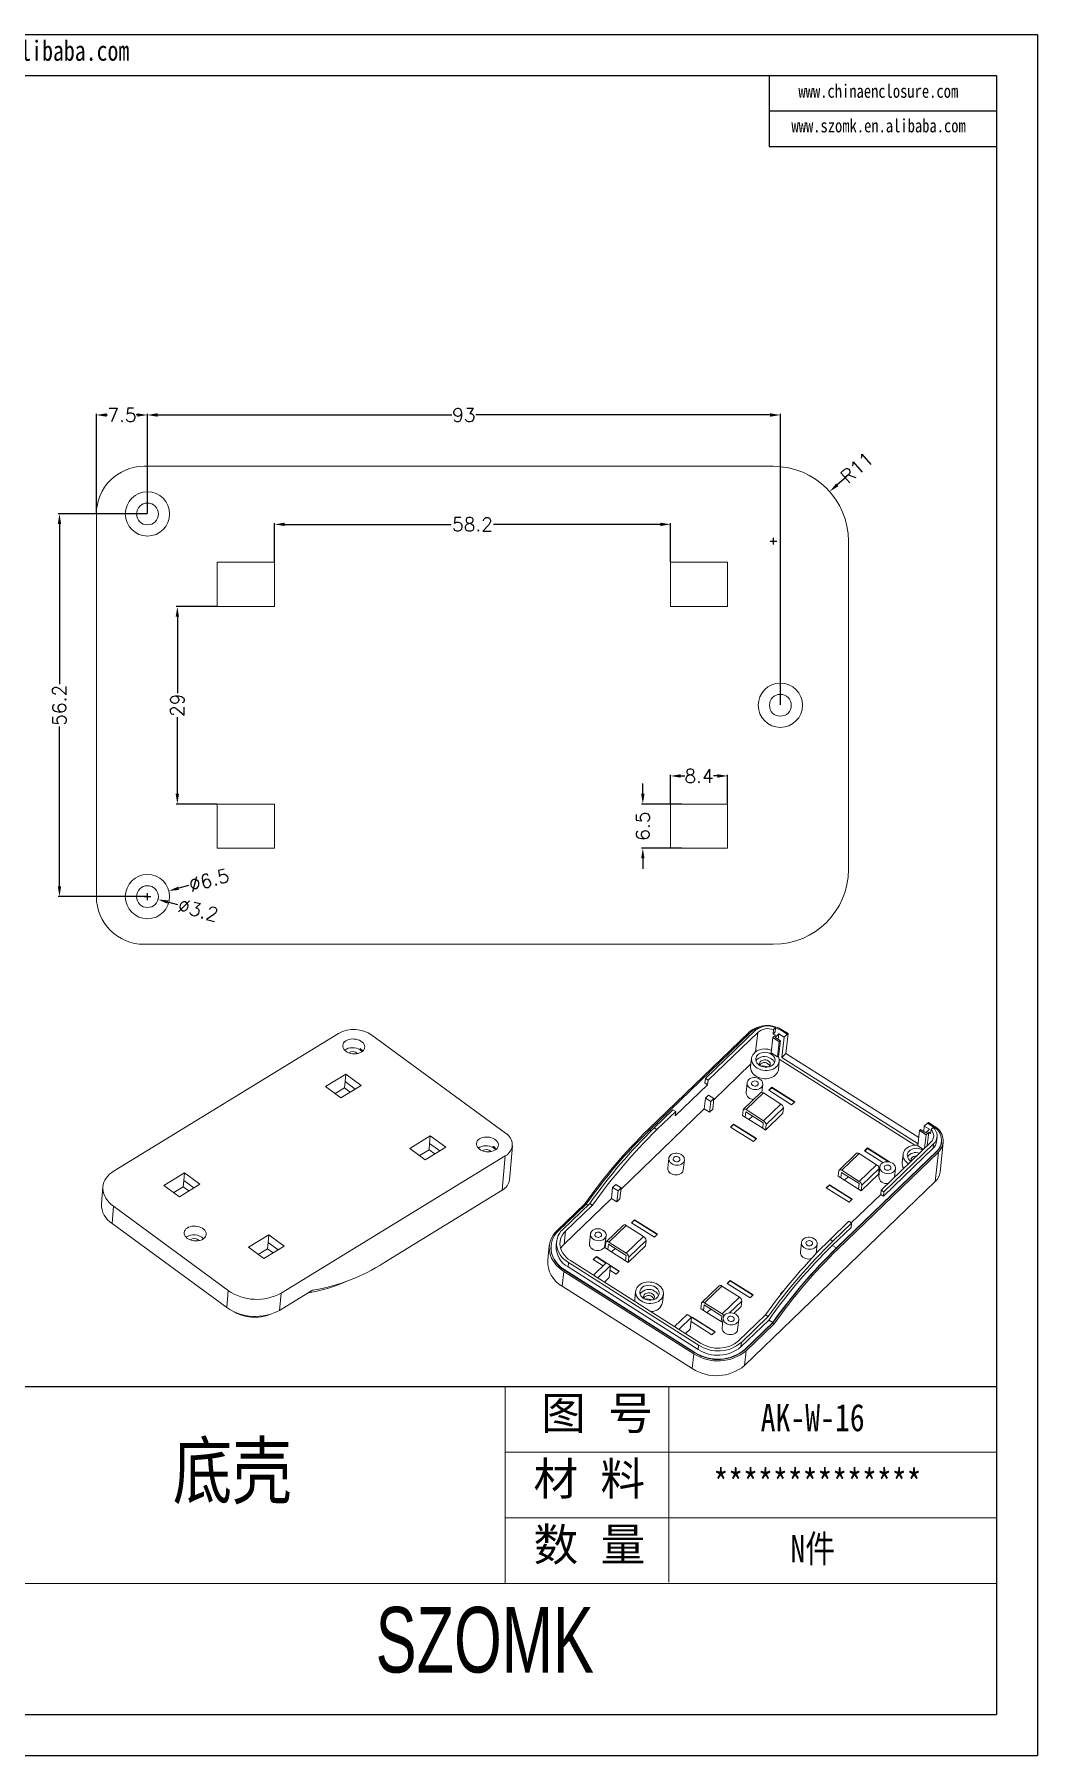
# Model space of a CAD drawing. Header units: inches. Extents: x 1958 to 3526, y 519 to 822.
# Drawn here: x 2650.5 to 2797.9, y 519 to 771.8 of the extents above; entities that cross this region are included whole.
import ezdxf

# ---------------------------------------------------------------- set-up
doc = ezdxf.new("R2010")
doc.units = ezdxf.units.IN
doc.layers.add('文字', color=81, linetype='Continuous')
doc.layers.add('粗实线', color=7, linetype='Continuous', lineweight=30)
doc.layers.add('细实线', color=3, linetype='Continuous', lineweight=9)
doc.styles.get("Standard").update_dxf_attribs({"font": 'txt', "bigfont": 'gbcbig.shx'})
doc.styles.add('宋体', font='', dxfattribs={"width": 0.8, "height": 3.5})
doc.styles.add('长仿宋', font='', dxfattribs={"width": 0.7, "height": 4})
doc.styles.get('宋体').set_extended_font_data('SimSun')
doc.styles.get('长仿宋').set_extended_font_data('SimSun')
doc.dimstyles.new('2', dxfattribs={"dimtxt": 2, "dimasz": 1.5, "dimexe": 0.18, "dimexo": 0.0625, "dimgap": 0.1, "dimtad": 0, "dimzin": 12, "dimdsep": 46, "dimtxsty": 'Standard', "dimcen": 0.5, "dimclrd": 3, "dimclre": 3, "dimadec": 0, "dimazin": 0, "dimtfac": 1, "dimtofl": 0, "dimtmove": 0, "dimatfit": 3, "dimfxl": 1, "dimtolj": 1, "dimtzin": 0, "dimarcsym": 0})

# ---------------------------------------------------------------- blocks, each defined once
blk = doc.blocks.new('*D155')
at = {"color": 3, "lineweight": -2}
for p, q in [((2667.14, 701.45), (2667.14, 716.1)), ((2668.64, 715.92), (2711.87, 715.92)), ((2758.64, 715.92), (2715.4, 715.92)), ((2760.14, 673.35), (2760.14, 716.1))]:
    blk.add_line(p, q, dxfattribs=at)
at = {"color": 3}
for points in [[(2668.64, 716.17), (2668.64, 715.67), (2667.14, 715.92)], [(2758.64, 716.17), (2758.64, 715.67), (2760.14, 715.92)]]:
    blk.add_solid(points, dxfattribs=at)
at = {"layer": 'Defpoints', "color": 0}
for p in [(2760.14, 715.92), (2667.14, 701.39), (2760.14, 673.29)]:
    blk.add_point(p, dxfattribs=at)
at = {"color": 0, "insert": (2713.64, 715.92), "char_height": 2, "attachment_point": 5}
blk.add_mtext('\\A1;93', dxfattribs=at)
blk = doc.blocks.new('*D156')
at = {"color": 3, "lineweight": -2}
for p, q in [((2659.64, 701.45), (2659.64, 716.1)), ((2661.14, 715.92), (2661.29, 715.92)), ((2665.64, 715.92), (2665.49, 715.92)), ((2667.14, 701.45), (2667.14, 716.1))]:
    blk.add_line(p, q, dxfattribs=at)
at = {"color": 3}
for points in [[(2661.14, 716.17), (2661.14, 715.67), (2659.64, 715.92)], [(2665.64, 716.17), (2665.64, 715.67), (2667.14, 715.92)]]:
    blk.add_solid(points, dxfattribs=at)
at = {"layer": 'Defpoints', "color": 0}
for p in [(2659.64, 715.92), (2659.64, 701.39), (2667.14, 701.39)]:
    blk.add_point(p, dxfattribs=at)
at = {"color": 0, "insert": (2663.39, 715.92), "char_height": 2, "attachment_point": 5}
blk.add_mtext('\\A1;7.5', dxfattribs=at)
blk = doc.blocks.new('*D157')
at = {"color": 3, "lineweight": -2}
for p, q in [((2685.79, 694.35), (2685.79, 700.04)), ((2687.29, 699.86), (2711.79, 699.86)), ((2742.49, 699.86), (2717.99, 699.86)), ((2743.99, 694.35), (2743.99, 700.04))]:
    blk.add_line(p, q, dxfattribs=at)
at = {"color": 3}
for points in [[(2687.29, 700.11), (2687.29, 699.61), (2685.79, 699.86)], [(2742.49, 700.11), (2742.49, 699.61), (2743.99, 699.86)]]:
    blk.add_solid(points, dxfattribs=at)
at = {"layer": 'Defpoints', "color": 0}
for p in [(2743.99, 699.86), (2685.79, 694.29), (2743.99, 694.29)]:
    blk.add_point(p, dxfattribs=at)
at = {"color": 0, "insert": (2714.89, 699.86), "char_height": 2, "attachment_point": 5}
blk.add_mtext('\\A1;58.2', dxfattribs=at)
blk = doc.blocks.new('*D158')
at = {"color": 3, "lineweight": -2}
for p, q in [((2677.33, 687.79), (2671.35, 687.79)), ((2671.53, 686.29), (2671.53, 675.05)), ((2671.53, 660.29), (2671.53, 671.52)), ((2677.33, 658.79), (2671.35, 658.79))]:
    blk.add_line(p, q, dxfattribs=at)
at = {"color": 3}
for points in [[(2671.28, 686.29), (2671.78, 686.29), (2671.53, 687.79)], [(2671.28, 660.29), (2671.78, 660.29), (2671.53, 658.79)]]:
    blk.add_solid(points, dxfattribs=at)
at = {"layer": 'Defpoints', "color": 0}
for p in [(2677.39, 687.79), (2671.53, 658.79), (2677.39, 658.79)]:
    blk.add_point(p, dxfattribs=at)
at = {"color": 0, "insert": (2671.53, 673.29), "char_height": 2, "attachment_point": 5, "rotation": 90}
blk.add_mtext('\\A1;29', dxfattribs=at)
blk = doc.blocks.new('*D159')
at = {"color": 3, "lineweight": -2}
for p, q in [((2667.08, 701.39), (2654.03, 701.39)), ((2654.21, 699.89), (2654.21, 676.39)), ((2654.21, 646.69), (2654.21, 670.19)), ((2667.08, 645.19), (2654.03, 645.19))]:
    blk.add_line(p, q, dxfattribs=at)
at = {"color": 3}
for points in [[(2653.96, 699.89), (2654.46, 699.89), (2654.21, 701.39)], [(2653.96, 646.69), (2654.46, 646.69), (2654.21, 645.19)]]:
    blk.add_solid(points, dxfattribs=at)
at = {"layer": 'Defpoints', "color": 0}
for p in [(2654.21, 701.39), (2667.14, 701.39), (2667.14, 645.19)]:
    blk.add_point(p, dxfattribs=at)
at = {"color": 0, "insert": (2654.21, 673.29), "char_height": 2, "attachment_point": 5, "rotation": 90}
blk.add_mtext('\\A1;56.2', dxfattribs=at)
blk = doc.blocks.new('*D160')
at = {"color": 3, "lineweight": -2}
for p, q in [((2666.64, 645.19), (2667.64, 645.19)), ((2667.14, 644.69), (2667.14, 645.69)), ((2673.18, 646.8), (2671.73, 646.41))]:
    blk.add_line(p, q, dxfattribs=at)
at = {"color": 3}
blk.add_solid([(2671.66, 646.66), (2671.79, 646.17), (2670.28, 646.03)], dxfattribs=at)
at = {"layer": 'Defpoints', "color": 0}
for p in [(2670.28, 646.03), (2664, 644.34)]:
    blk.add_point(p, dxfattribs=at)
at = {"color": 0, "insert": (2676.17, 647.6), "char_height": 2, "attachment_point": 5, "rotation": 14.9863}
blk.add_mtext('\\A1;∅6.5', dxfattribs=at)
blk = doc.blocks.new('*D161')
at = {"color": 3, "lineweight": -2}
for p, q in [((2666.64, 645.19), (2667.64, 645.19)), ((2667.14, 644.69), (2667.14, 645.69)), ((2671.58, 644), (2670.13, 644.39))]:
    blk.add_line(p, q, dxfattribs=at)
at = {"color": 3}
blk.add_solid([(2670.2, 644.63), (2670.07, 644.15), (2668.68, 644.77)], dxfattribs=at)
at = {"layer": 'Defpoints', "color": 0}
for p in [(2665.59, 645.6), (2668.68, 644.77)]:
    blk.add_point(p, dxfattribs=at)
at = {"color": 0, "insert": (2674.58, 643.21), "char_height": 2, "attachment_point": 5, "rotation": 345.1079}
blk.add_mtext('\\A1;∅3.2', dxfattribs=at)
blk = doc.blocks.new('*D162')
at = {"color": 3, "lineweight": -2}
for p, q in [((2743.99, 658.85), (2743.99, 663.09)), ((2745.49, 662.91), (2746.09, 662.91)), ((2750.89, 662.91), (2750.29, 662.91)), ((2752.39, 658.85), (2752.39, 663.09))]:
    blk.add_line(p, q, dxfattribs=at)
at = {"color": 3}
for points in [[(2745.49, 663.16), (2745.49, 662.66), (2743.99, 662.91)], [(2750.89, 663.16), (2750.89, 662.66), (2752.39, 662.91)]]:
    blk.add_solid(points, dxfattribs=at)
at = {"layer": 'Defpoints', "color": 0}
for p in [(2743.99, 662.91), (2743.99, 658.79), (2752.39, 658.79)]:
    blk.add_point(p, dxfattribs=at)
at = {"color": 0, "insert": (2748.19, 662.91), "char_height": 2, "attachment_point": 5}
blk.add_mtext('\\A1;8.4', dxfattribs=at)
blk = doc.blocks.new('*D163')
at = {"color": 3, "lineweight": -2}
for p, q in [((2739.93, 660.29), (2739.93, 661.79)), ((2745.65, 658.79), (2739.75, 658.79)), ((2745.65, 652.29), (2739.75, 652.29)), ((2739.93, 650.79), (2739.93, 649.29))]:
    blk.add_line(p, q, dxfattribs=at)
at = {"color": 3}
for points in [[(2739.68, 660.29), (2740.18, 660.29), (2739.93, 658.79)], [(2739.68, 650.79), (2740.18, 650.79), (2739.93, 652.29)]]:
    blk.add_solid(points, dxfattribs=at)
at = {"layer": 'Defpoints', "color": 0}
for p in [(2745.71, 658.79), (2739.93, 652.29), (2745.71, 652.29)]:
    blk.add_point(p, dxfattribs=at)
at = {"color": 0, "insert": (2739.93, 655.54), "char_height": 2, "attachment_point": 5, "rotation": 90}
blk.add_mtext('\\A1;6.5', dxfattribs=at)
blk = doc.blocks.new('*D167')
at = {"color": 3, "lineweight": -2}
for p, q in [((2769.82, 706.81), (2768.51, 705.66)), ((2759.14, 696.89), (2759.14, 697.89)), ((2758.64, 697.39), (2759.64, 697.39))]:
    blk.add_line(p, q, dxfattribs=at)
at = {"color": 3}
blk.add_solid([(2768.34, 705.85), (2768.67, 705.47), (2767.38, 704.67)], dxfattribs=at)
at = {"layer": 'Defpoints', "color": 0}
for p in [(2767.38, 704.67), (2759.14, 697.39)]:
    blk.add_point(p, dxfattribs=at)
at = {"color": 0, "insert": (2771.39, 708.2), "char_height": 2, "attachment_point": 5, "rotation": 41.4373}
blk.add_mtext('\\A1;R11', dxfattribs=at)

msp = doc.modelspace()

# ---------------------------------------------------------------- linework, layer by layer
for p, q in [((2440.446, 771.812), (2797.937, 771.812)), ((2797.937, 771.812), (2797.937, 519.041)), ((2449.696, 765.794), (2791.918, 765.794)), ((2758.483, 765.794), (2758.483, 755.345)), ((2791.918, 765.794), (2791.918, 525.059)), ((2758.483, 760.569), (2791.918, 760.569)), ((2758.483, 755.345), (2791.918, 755.345)), ((2791.918, 573.206), (2647.477, 573.206)), ((2449.696, 525.059), (2791.918, 525.059)), ((2440.446, 519.041), (2797.937, 519.041))]:
    msp.add_line(p, q)
at = {"color": 7, "linetype": 'Continuous', "lineweight": 15}
for p, q in [((2666.638, 708.385), (2759.138, 708.385)), ((2659.638, 645.185), (2659.638, 701.385)), ((2770.138, 697.385), (2770.138, 649.185)), ((2685.788, 694.285), (2677.388, 694.285)), ((2677.388, 694.285), (2677.388, 687.785)), ((2685.788, 687.785), (2685.788, 694.285)), ((2743.988, 694.285), (2752.388, 694.285)), ((2743.988, 687.785), (2743.988, 694.285)), ((2752.388, 694.285), (2752.388, 687.785)), ((2677.388, 687.785), (2685.788, 687.785)), ((2752.388, 687.785), (2743.988, 687.785)), ((2677.388, 658.785), (2685.788, 658.785)), ((2677.388, 652.285), (2677.388, 658.785)), ((2685.788, 658.785), (2685.788, 652.285)), ((2752.388, 658.785), (2743.988, 658.785)), ((2743.988, 658.785), (2743.988, 652.285)), ((2752.388, 652.285), (2752.388, 658.785)), ((2685.788, 652.285), (2677.388, 652.285)), ((2743.988, 652.285), (2752.388, 652.285)), ((2759.138, 638.185), (2666.638, 638.185)), ((2662.238, 604.921), (2695.187, 625.093)), ((2700.126, 624.826), (2719.764, 610.428)), ((2755.552, 625.306), (2740.739, 611.022)), ((2740.944, 610.96), (2755.757, 625.244)), ((2749.114, 618.46), (2756.421, 625.505)), ((2756.817, 625.254), (2749.511, 618.209)), ((2756.817, 625.254), (2756.506, 622.384)), ((2758.79, 622.244), (2759.032, 624.476)), ((2759.422, 624.853), (2759.032, 624.476)), ((2759.032, 624.476), (2759.983, 623.874)), ((2759.062, 625.012), (2759.131, 625.649)), ((2759.375, 625.313), (2759.062, 625.012)), ((2759.444, 625.951), (2759.131, 625.649)), ((2759.375, 625.313), (2759.444, 625.951)), ((2759.927, 625.022), (2759.382, 624.497)), ((2760.135, 624.02), (2759.382, 624.497)), ((2759.838, 624.207), (2759.927, 625.022)), ((2760.68, 624.545), (2759.927, 625.022)), ((2760.302, 625.511), (2761.134, 624.984)), ((2760.68, 624.545), (2760.358, 621.58)), ((2761.279, 625.066), (2760.446, 625.593)), ((2760.68, 624.545), (2761.134, 624.984)), ((2760.964, 622.164), (2761.279, 625.066)), ((2761.127, 624.92), (2761.279, 625.066)), ((2761.127, 624.92), (2761.134, 624.984)), ((2698.394, 622.855), (2698.378, 622.671)), ((2698.681, 622.448), (2698.378, 622.671)), ((2698.394, 622.855), (2698.407, 622.863)), ((2698.697, 622.633), (2698.394, 622.855)), ((2698.681, 622.448), (2698.697, 622.633)), ((2698.698, 622.431), (2698.681, 622.448)), ((2756.506, 622.384), (2756.082, 621.976)), ((2758.79, 622.244), (2759.741, 621.642)), ((2759.741, 621.642), (2759.983, 623.874)), ((2759.878, 621.651), (2760.135, 624.02)), ((2759.983, 623.874), (2760.135, 624.02)), ((2760.358, 621.58), (2760.964, 622.164)), ((2780.481, 609.801), (2760.964, 622.164)), ((2755.812, 620.631), (2750.354, 615.367)), ((2755.902, 621.455), (2755.77, 620.244)), ((2759.741, 621.642), (2759.838, 621.736)), ((2759.846, 619.802), (2759.978, 621.013)), ((2759.973, 621.313), (2779.89, 608.696)), ((2760.358, 621.58), (2780.383, 608.895)), ((2693.293, 617.304), (2696.285, 619.136)), ((2695.564, 615.639), (2693.293, 617.304)), ((2696.109, 617.102), (2694.725, 616.254)), ((2698.556, 617.471), (2695.564, 615.639)), ((2696.109, 617.102), (2696.189, 618.027)), ((2696.109, 617.102), (2696.948, 616.487)), ((2696.189, 618.027), (2696.285, 619.136)), ((2697.679, 616.934), (2696.189, 618.027)), ((2696.285, 619.136), (2698.556, 617.471)), ((2749.441, 617.571), (2744.686, 612.985)), ((2749.045, 617.822), (2749.114, 618.46)), ((2749.441, 617.571), (2749.045, 617.822)), ((2749.114, 618.46), (2749.511, 618.209)), ((2749.511, 618.209), (2749.441, 617.571)), ((2755.254, 617.855), (2755.099, 616.42)), ((2757.415, 616.448), (2757.541, 617.607)), ((2758.423, 616.753), (2758.878, 617.191)), ((2758.459, 616.731), (2758.871, 617.128)), ((2758.871, 617.128), (2758.878, 617.191)), ((2758.871, 617.128), (2762.204, 615.016)), ((2758.878, 617.191), (2762.246, 615.058)), ((2749.126, 615.611), (2748.954, 614.017)), ((2749.581, 616.049), (2749.126, 615.611)), ((2749.126, 615.611), (2749.919, 615.109)), ((2750.373, 615.547), (2749.581, 616.049)), ((2749.919, 615.109), (2749.746, 613.515)), ((2749.919, 615.109), (2750.373, 615.547)), ((2750.373, 615.547), (2750.2, 613.953)), ((2757.257, 616.403), (2754.712, 613.95)), ((2757.638, 616.362), (2755.094, 613.909)), ((2757.638, 616.362), (2760.214, 614.731)), ((2757.67, 612.277), (2760.214, 614.731)), ((2761.792, 614.619), (2758.423, 616.753)), ((2762.246, 615.058), (2761.792, 614.619)), ((2748.954, 614.017), (2736.724, 602.224)), ((2741.608, 611.222), (2744.359, 613.874)), ((2744.755, 613.623), (2742.004, 610.971)), ((2744.755, 613.623), (2744.359, 613.874)), ((2744.686, 612.985), (2744.755, 613.623)), ((2748.954, 614.017), (2749.746, 613.515)), ((2749.746, 613.515), (2750.2, 613.953)), ((2752.82, 611.35), (2753.274, 611.788)), ((2752.856, 611.327), (2753.267, 611.724)), ((2753.267, 611.724), (2753.274, 611.788)), ((2753.267, 611.724), (2756.6, 609.613)), ((2753.274, 611.788), (2756.643, 609.654)), ((2754.663, 613.841), (2754.577, 613.044)), ((2754.973, 612.793), (2754.577, 613.044)), ((2755.059, 613.59), (2754.973, 612.793)), ((2754.973, 612.793), (2757.549, 611.161)), ((2757.636, 611.958), (2755.059, 613.59)), ((2757.67, 612.277), (2755.094, 613.909)), ((2755.509, 612.453), (2756.042, 612.968)), ((2757.636, 611.958), (2757.549, 611.161)), ((2760.49, 613.364), (2757.945, 610.91)), ((2758.032, 611.707), (2757.945, 610.91)), ((2760.576, 614.161), (2758.032, 611.707)), ((2760.576, 614.161), (2760.49, 613.364)), ((2781.288, 611.491), (2781.742, 611.929)), ((2782.574, 611.402), (2781.742, 611.929)), ((2781.778, 611.906), (2781.887, 612.011)), ((2781.887, 612.011), (2782.719, 611.484)), ((2708.689, 610.042), (2705.697, 608.21)), ((2708.593, 608.932), (2708.689, 610.042)), ((2710.961, 608.377), (2708.689, 610.042)), ((2741.608, 611.222), (2742.004, 610.971)), ((2756.189, 609.216), (2752.82, 611.35)), ((2756.643, 609.654), (2756.189, 609.216)), ((2757.945, 610.91), (2757.549, 611.161)), ((2780.349, 608.587), (2780.591, 610.819)), ((2780.591, 610.819), (2780.743, 610.965)), ((2781.542, 610.217), (2780.591, 610.819)), ((2780.743, 610.965), (2781.496, 610.488)), ((2781.199, 610.676), (2781.288, 611.491)), ((2782.041, 611.014), (2781.288, 611.491)), ((2781.328, 608.238), (2781.542, 610.217)), ((2781.496, 610.488), (2782.041, 611.014)), ((2781.933, 610.593), (2781.542, 610.217)), ((2781.718, 608.614), (2781.933, 610.593)), ((2782.276, 610.988), (2782.206, 610.35)), ((2782.276, 610.988), (2782.588, 611.289)), ((2783.091, 609.234), (2783.16, 609.871)), ((2719.717, 607.109), (2686.768, 586.937)), ((2705.697, 608.21), (2707.968, 606.545)), ((2707.129, 607.16), (2708.513, 608.007)), ((2707.968, 606.545), (2710.961, 608.377)), ((2708.513, 608.007), (2708.593, 608.932)), ((2709.353, 607.392), (2708.513, 608.007)), ((2708.593, 608.932), (2710.083, 607.84)), ((2717.922, 608.342), (2717.938, 608.527)), ((2717.922, 608.342), (2718.225, 608.119)), ((2717.938, 608.527), (2718.241, 608.304)), ((2718.241, 608.304), (2718.225, 608.119)), ((2718.225, 608.119), (2718.238, 608.127)), ((2718.254, 608.312), (2718.238, 608.127)), ((2718.335, 608.033), (2718.238, 608.127)), ((2718.241, 608.304), (2718.254, 608.312)), ((2719.281, 602.078), (2719.717, 607.109)), ((2720.322, 603.57), (2720.758, 608.6)), ((2743.745, 606.756), (2743.589, 605.321)), ((2768.362, 593.524), (2783.175, 607.808)), ((2768.369, 593.588), (2783.182, 607.871)), ((2783.373, 607.682), (2768.56, 593.399)), ((2771.326, 607.491), (2768.781, 605.038)), ((2771.707, 607.45), (2769.163, 604.997)), ((2774.283, 605.818), (2771.707, 607.45)), ((2772.947, 608.279), (2772.492, 607.841)), ((2772.492, 607.841), (2775.211, 606.119)), ((2772.94, 608.215), (2772.528, 607.818)), ((2772.94, 608.215), (2772.947, 608.279)), ((2776.042, 606.25), (2772.94, 608.215)), ((2776.199, 606.219), (2772.947, 608.279)), ((2782.26, 609.137), (2774.954, 602.091)), ((2775.281, 601.203), (2782.587, 608.248)), ((2775.35, 601.84), (2782.656, 608.886)), ((2778.174, 607.346), (2778.043, 606.135)), ((2781.158, 608.074), (2780.349, 608.587)), ((2782.656, 608.886), (2782.587, 608.248)), ((2782.903, 603.346), (2783.373, 607.682)), ((2783.175, 607.808), (2783.182, 607.871)), ((2783.608, 604.726), (2784.078, 609.062)), ((2783.83, 609.089), (2783.837, 609.153)), ((2672.562, 604.612), (2669.57, 602.78)), ((2672.466, 603.503), (2672.562, 604.612)), ((2674.833, 602.947), (2672.562, 604.612)), ((2745.875, 605.073), (2746.031, 606.508)), ((2768.732, 604.929), (2768.646, 604.132)), ((2768.646, 604.132), (2769.042, 603.881)), ((2769.128, 604.678), (2769.042, 603.881)), ((2769.128, 604.678), (2771.704, 603.046)), ((2769.163, 604.997), (2771.739, 603.365)), ((2771.739, 603.365), (2774.283, 605.818)), ((2772.014, 601.998), (2774.559, 604.451)), ((2774.645, 605.248), (2772.101, 602.795)), ((2774.645, 605.248), (2774.559, 604.451)), ((2774.753, 605.503), (2774.597, 604.069)), ((2776.9, 603.968), (2777.039, 605.255)), ((2660.603, 602.577), (2660.385, 600.061)), ((2669.57, 602.78), (2671.841, 601.115)), ((2671.002, 601.731), (2672.386, 602.578)), ((2671.841, 601.115), (2674.833, 602.947)), ((2672.386, 602.578), (2672.466, 603.503)), ((2673.225, 601.963), (2672.386, 602.578)), ((2672.466, 603.503), (2673.956, 602.41)), ((2719.281, 602.078), (2701.862, 591.413)), ((2735.496, 602.468), (2735.323, 600.874)), ((2735.951, 602.906), (2735.496, 602.468)), ((2735.496, 602.468), (2736.289, 601.966)), ((2736.743, 602.404), (2735.951, 602.906)), ((2736.289, 601.966), (2736.116, 600.372)), ((2736.289, 601.966), (2736.743, 602.404)), ((2736.743, 602.404), (2736.57, 600.81)), ((2754.885, 576.329), (2782.903, 603.346)), ((2767.343, 602.876), (2766.889, 602.438)), ((2766.889, 602.438), (2770.258, 600.304)), ((2767.336, 602.812), (2766.925, 602.415)), ((2767.336, 602.812), (2767.343, 602.876)), ((2770.669, 600.701), (2767.336, 602.812)), ((2770.712, 600.742), (2767.343, 602.876)), ((2771.618, 602.249), (2769.042, 603.881)), ((2770.111, 604.055), (2769.578, 603.541)), ((2771.704, 603.046), (2771.618, 602.249)), ((2771.618, 602.249), (2772.014, 601.998)), ((2772.101, 602.795), (2772.014, 601.998)), ((2774.954, 602.091), (2774.884, 601.454)), ((2775.35, 601.84), (2774.954, 602.091)), ((2775.281, 601.203), (2775.35, 601.84)), ((2662.164, 599.704), (2661.946, 597.189)), ((2679.006, 587.356), (2662.164, 599.704)), ((2731.402, 600.077), (2727.299, 596.121)), ((2727.504, 596.059), (2731.594, 600.002)), ((2732.121, 600.132), (2728.168, 596.32)), ((2735.323, 600.874), (2728.357, 594.156)), ((2728.564, 596.069), (2732.518, 599.881)), ((2731.565, 599.974), (2731.402, 600.077)), ((2731.594, 600.002), (2731.831, 599.852)), ((2732.518, 599.881), (2732.121, 600.132)), ((2735.323, 600.874), (2736.116, 600.372)), ((2736.116, 600.372), (2736.57, 600.81)), ((2770.258, 600.304), (2770.712, 600.742)), ((2774.884, 601.454), (2770.556, 597.279)), ((2774.884, 601.454), (2775.281, 601.203)), ((2678.789, 584.841), (2661.946, 597.189)), ((2737.084, 596.951), (2734.54, 594.498)), ((2737.466, 596.91), (2734.922, 594.457)), ((2740.042, 595.279), (2737.466, 596.91)), ((2738.705, 597.739), (2738.251, 597.301)), ((2738.251, 597.301), (2741.62, 595.167)), ((2738.698, 597.676), (2738.287, 597.279)), ((2738.698, 597.676), (2738.705, 597.739)), ((2742.031, 595.564), (2738.698, 597.676)), ((2742.074, 595.606), (2738.705, 597.739)), ((2770.198, 597.506), (2767.447, 594.853)), ((2767.775, 593.964), (2770.525, 596.617)), ((2767.844, 594.602), (2770.594, 597.255)), ((2770.198, 597.506), (2770.594, 597.255)), ((2770.594, 597.255), (2770.525, 596.617)), ((2681.974, 593.686), (2684.966, 595.518)), ((2684.79, 593.483), (2684.87, 594.408)), ((2684.87, 594.408), (2684.966, 595.518)), ((2686.36, 593.316), (2684.87, 594.408)), ((2684.966, 595.518), (2687.238, 593.853)), ((2727.261, 594.546), (2727.192, 593.908)), ((2728.357, 594.156), (2728.564, 596.069)), ((2732.235, 595.658), (2732.079, 594.223)), ((2734.366, 593.975), (2734.521, 595.41)), ((2734.491, 594.389), (2734.404, 593.592)), ((2734.887, 594.138), (2734.8, 593.341)), ((2734.887, 594.138), (2737.463, 592.506)), ((2734.922, 594.457), (2737.498, 592.825)), ((2737.498, 592.825), (2740.042, 595.279)), ((2740.404, 594.709), (2737.859, 592.255)), ((2740.404, 594.709), (2740.317, 593.911)), ((2741.62, 595.167), (2742.074, 595.606)), ((2763.243, 594.405), (2763.087, 592.97)), ((2765.379, 592.767), (2765.53, 594.157)), ((2767.447, 594.853), (2767.844, 594.602)), ((2684.245, 592.021), (2681.974, 593.686)), ((2684.79, 593.483), (2683.406, 592.636)), ((2687.238, 593.853), (2684.245, 592.021)), ((2684.79, 593.483), (2685.63, 592.868)), ((2726.191, 593.952), (2725.956, 591.784)), ((2726.446, 593.989), (2726.439, 593.925)), ((2748.414, 579.624), (2729.312, 591.724)), ((2733.102, 592.336), (2732.647, 591.898)), ((2732.647, 591.898), (2734.102, 590.977)), ((2733.095, 592.272), (2732.683, 591.875)), ((2733.095, 592.272), (2733.102, 592.336)), ((2734.514, 591.374), (2733.095, 592.272)), ((2736.47, 590.202), (2733.102, 592.336)), ((2734.404, 593.592), (2734.8, 593.341)), ((2737.376, 591.709), (2734.8, 593.341)), ((2735.87, 593.515), (2735.337, 593.001)), ((2737.463, 592.506), (2737.376, 591.709)), ((2737.376, 591.709), (2737.773, 591.458)), ((2737.773, 591.458), (2740.317, 593.911)), ((2737.859, 592.255), (2737.773, 591.458)), ((2767.775, 593.964), (2768.369, 593.588)), ((2768.362, 593.524), (2768.56, 593.399)), ((2728.327, 590.147), (2728.092, 587.978)), ((2728.327, 590.147), (2747.429, 578.046)), ((2728.478, 590.293), (2728.485, 590.356)), ((2747.581, 578.192), (2728.478, 590.293)), ((2747.587, 578.256), (2728.485, 590.356)), ((2729.009, 591.432), (2728.94, 590.794)), ((2728.94, 590.794), (2748.042, 578.694)), ((2729.009, 591.432), (2748.111, 579.332)), ((2734.533, 591.392), (2732.671, 589.596)), ((2733.305, 589.195), (2735.167, 590.99)), ((2734.288, 588.572), (2734.977, 589.237)), ((2735.167, 590.99), (2734.533, 591.392)), ((2735.167, 590.99), (2734.977, 589.237)), ((2735.097, 590.346), (2736.016, 589.764)), ((2736.428, 590.161), (2735.164, 590.962)), ((2736.016, 589.764), (2736.47, 590.202)), ((2678.789, 584.841), (2679.006, 587.356)), ((2691.375, 587.375), (2686.55, 584.421)), ((2686.768, 586.937), (2686.55, 584.421)), ((2728.092, 587.978), (2747.194, 575.878)), ((2738.869, 587.238), (2738.738, 586.026)), ((2742.814, 585.584), (2742.945, 586.796)), ((2751.153, 588.039), (2748.609, 585.586)), ((2751.535, 587.998), (2748.99, 585.545)), ((2751.535, 587.998), (2754.111, 586.366)), ((2752.32, 588.389), (2752.774, 588.827)), ((2755.688, 586.255), (2752.32, 588.389)), ((2752.356, 588.366), (2752.767, 588.763)), ((2752.767, 588.763), (2752.774, 588.827)), ((2752.767, 588.763), (2756.1, 586.652)), ((2752.774, 588.827), (2756.143, 586.693)), ((2756.143, 586.693), (2755.688, 586.255)), ((2760.147, 586.853), (2760.124, 586.644)), ((2760.147, 586.853), (2760.601, 587.291)), ((2760.241, 586.793), (2760.147, 586.853)), ((2760.601, 587.291), (2760.623, 587.277)), ((2748.56, 585.477), (2748.473, 584.68)), ((2748.869, 584.429), (2748.473, 584.68)), ((2748.956, 585.226), (2748.869, 584.429)), ((2748.869, 584.429), (2751.445, 582.797)), ((2751.532, 583.594), (2748.956, 585.226)), ((2751.566, 583.913), (2748.99, 585.545)), ((2749.406, 584.089), (2749.939, 584.603)), ((2751.566, 583.913), (2754.111, 586.366)), ((2754.386, 584.999), (2753.325, 583.976)), ((2754.473, 585.796), (2754.386, 584.999)), ((2744.6, 582.04), (2746.462, 583.836)), ((2747.096, 583.434), (2745.234, 581.638)), ((2746.906, 581.68), (2746.216, 581.016)), ((2746.462, 583.836), (2747.096, 583.434)), ((2747.096, 583.434), (2746.906, 581.68)), ((2750.085, 580.852), (2747.026, 582.79)), ((2747.079, 583.278), (2747.164, 583.36)), ((2747.086, 583.342), (2747.171, 583.424)), ((2747.164, 583.36), (2747.171, 583.424)), ((2747.164, 583.36), (2750.497, 581.249)), ((2747.171, 583.424), (2750.539, 581.29)), ((2751.532, 583.594), (2751.445, 582.797)), ((2751.663, 582.659), (2751.445, 582.797)), ((2751.733, 583.306), (2751.577, 581.871)), ((2753.864, 581.623), (2754.02, 583.058)), ((2757.961, 583.764), (2754.007, 579.952)), ((2754.335, 579.063), (2758.424, 583.006)), ((2754.404, 579.701), (2758.357, 583.513)), ((2759.025, 582.579), (2754.922, 578.623)), ((2759.018, 582.63), (2754.929, 578.687)), ((2755.12, 578.497), (2759.223, 582.453)), ((2758.357, 583.513), (2757.961, 583.764)), ((2758.424, 583.006), (2759.018, 582.63)), ((2759.025, 582.579), (2759.223, 582.453)), ((2748.111, 579.332), (2748.042, 578.694)), ((2750.539, 581.29), (2750.085, 580.852)), ((2754.404, 579.701), (2754.335, 579.063)), ((2747.194, 575.878), (2747.429, 578.046)), ((2747.581, 578.192), (2747.587, 578.256)), ((2755.12, 578.497), (2754.885, 576.329)), ((2754.922, 578.623), (2754.929, 578.687))]:
    msp.add_line(p, q, dxfattribs=at)
at = {"color": 8, "linetype": 'Continuous', "lineweight": 15}
for p, q in [((2740.739, 611.022), (2740.902, 610.919)), ((2740.944, 610.96), (2741.184, 610.809)), ((2754.473, 585.796), (2752.673, 584.061))]:
    msp.add_line(p, q, dxfattribs=at)
at = {"color": 7, "linetype": 'Continuous', "lineweight": 15, "flags": 128}
for points in [[(2696.297, 622.482), (2696.506, 622.351), (2696.742, 622.245), (2696.998, 622.166), (2697.268, 622.116), (2697.543, 622.097), (2697.815, 622.11), (2698.077, 622.154), (2698.321, 622.227), (2698.54, 622.328), (2698.728, 622.455), (2698.88, 622.602), (2698.99, 622.766), (2699.056, 622.942), (2699.076, 623.126), (2699.05, 623.311), (2698.978, 623.493), (2698.861, 623.666), (2698.705, 623.826), (2698.512, 623.967), (2698.289, 624.086), (2698.042, 624.179), (2697.778, 624.244), (2697.505, 624.278), (2697.23, 624.281), (2696.962, 624.253), (2696.708, 624.194), (2696.475, 624.106), (2696.271, 623.992), (2696.101, 623.855), (2695.97, 623.699), (2695.881, 623.528), (2695.838, 623.347), (2695.841, 623.162), (2695.89, 622.978), (2695.985, 622.799), (2696.122, 622.633), (2696.297, 622.482)], [(2756.082, 621.976), (2755.974, 621.756), (2755.911, 621.524), (2755.895, 621.286), (2755.926, 621.046), (2756.004, 620.811), (2756.127, 620.585), (2756.291, 620.375), (2756.493, 620.184), (2756.729, 620.017), (2756.992, 619.879), (2757.278, 619.772), (2757.579, 619.699), (2757.888, 619.661), (2758.198, 619.659), (2758.502, 619.694), (2758.794, 619.764), (2759.065, 619.868), (2759.311, 620.004), (2759.525, 620.168), (2759.702, 620.357), (2759.839, 620.566), (2759.932, 620.79), (2759.979, 621.025), (2759.979, 621.264), (2759.932, 621.503), (2759.838, 621.736)], [(2758.803, 622.067), (2758.587, 622.181), (2758.351, 622.265), (2758.101, 622.316), (2757.847, 622.332), (2757.595, 622.313), (2757.354, 622.259), (2757.132, 622.172), (2756.936, 622.055), (2756.773, 621.912), (2756.646, 621.747), (2756.562, 621.565), (2756.521, 621.373), (2756.527, 621.176), (2756.577, 620.981), (2756.672, 620.795), (2756.807, 620.622), (2756.979, 620.469), (2757.181, 620.341), (2757.408, 620.241), (2757.652, 620.174), (2757.905, 620.14), (2758.159, 620.142), (2758.407, 620.179), (2758.639, 620.249), (2758.849, 620.351), (2759.029, 620.482), (2759.175, 620.637), (2759.281, 620.811), (2759.343, 620.999), (2759.361, 621.194), (2759.333, 621.39), (2759.26, 621.582), (2759.145, 621.762), (2758.991, 621.925), (2758.803, 622.067)], [(2755.77, 620.244), (2755.764, 620.074), (2755.795, 619.834), (2755.873, 619.599), (2755.995, 619.373), (2756.159, 619.163), (2756.362, 618.972), (2756.597, 618.806), (2756.861, 618.667), (2757.146, 618.56), (2757.447, 618.487), (2757.756, 618.449), (2758.067, 618.447), (2758.371, 618.482), (2758.662, 618.552), (2758.934, 618.656), (2759.179, 618.792), (2759.393, 618.956), (2759.571, 619.145), (2759.708, 619.354), (2759.8, 619.578), (2759.846, 619.802)], [(2757.155, 620.355), (2757.147, 620.369), (2757.087, 620.513), (2757.073, 620.662), (2757.106, 620.806), (2757.183, 620.939), (2757.299, 621.052), (2757.449, 621.138), (2757.624, 621.193), (2757.813, 621.213), (2758.005, 621.197), (2758.189, 621.146), (2758.355, 621.064)], [(2757.094, 618.403), (2756.897, 618.505), (2756.678, 618.576), (2756.449, 618.612), (2756.217, 618.612), (2755.993, 618.576), (2755.785, 618.506), (2755.602, 618.404), (2755.452, 618.274), (2755.341, 618.122), (2755.273, 617.954), (2755.25, 617.776), (2755.275, 617.597), (2755.346, 617.424), (2755.46, 617.263), (2755.612, 617.121), (2755.797, 617.004), (2756.006, 616.917), (2756.231, 616.863), (2756.463, 616.845), (2756.692, 616.863), (2756.909, 616.917), (2757.105, 617.004), (2757.273, 617.12), (2757.404, 617.262), (2757.494, 617.423), (2757.54, 617.596), (2757.538, 617.775), (2757.49, 617.953), (2757.397, 618.121), (2757.264, 618.273), (2757.094, 618.403)], [(2756.701, 618.023), (2756.563, 618.086), (2756.41, 618.115), (2756.255, 618.106), (2756.114, 618.06), (2756.001, 617.982), (2755.927, 617.88), (2755.899, 617.762), (2755.92, 617.642), (2755.987, 617.531), (2756.095, 617.439), (2756.232, 617.376), (2756.386, 617.347), (2756.54, 617.356), (2756.681, 617.402), (2756.794, 617.48), (2756.868, 617.583), (2756.896, 617.7), (2756.876, 617.82), (2756.808, 617.931), (2756.701, 618.023)], [(2755.094, 613.909), (2755.016, 613.952), (2754.94, 613.981), (2754.868, 613.995), (2754.804, 613.993), (2754.749, 613.976), (2754.707, 613.944), (2754.678, 613.899), (2754.663, 613.841)], [(2715.935, 608.084), (2716.143, 607.954), (2716.379, 607.847), (2716.636, 607.768), (2716.905, 607.718), (2717.18, 607.7), (2717.453, 607.712), (2717.715, 607.756), (2717.959, 607.83), (2718.178, 607.931), (2718.366, 608.057), (2718.517, 608.204), (2718.628, 608.369), (2718.694, 608.545), (2718.714, 608.728), (2718.688, 608.914), (2718.615, 609.096), (2718.499, 609.269), (2718.342, 609.428), (2718.15, 609.57), (2717.927, 609.689), (2717.68, 609.782), (2717.416, 609.846), (2717.142, 609.881), (2716.868, 609.884), (2716.6, 609.855), (2716.346, 609.797), (2716.113, 609.709), (2715.909, 609.595), (2715.738, 609.457), (2715.607, 609.301), (2715.519, 609.13), (2715.475, 608.95), (2715.478, 608.765), (2715.528, 608.58), (2715.623, 608.402), (2715.76, 608.235), (2715.935, 608.084)], [(2745.584, 607.304), (2745.387, 607.407), (2745.169, 607.477), (2744.939, 607.513), (2744.707, 607.514), (2744.483, 607.478), (2744.275, 607.407), (2744.092, 607.305), (2743.942, 607.175), (2743.831, 607.023), (2743.763, 606.855), (2743.741, 606.678), (2743.765, 606.499), (2743.836, 606.325), (2743.95, 606.164), (2744.103, 606.022), (2744.287, 605.906), (2744.496, 605.818), (2744.721, 605.765), (2744.953, 605.746), (2745.182, 605.764), (2745.399, 605.818), (2745.596, 605.905), (2745.763, 606.022), (2745.894, 606.163), (2745.985, 606.324), (2746.03, 606.498), (2746.028, 606.677), (2745.98, 606.854), (2745.887, 607.022), (2745.754, 607.174), (2745.584, 607.304)], [(2745.191, 606.924), (2745.053, 606.988), (2744.9, 607.016), (2744.745, 607.007), (2744.604, 606.961), (2744.492, 606.883), (2744.417, 606.781), (2744.389, 606.664), (2744.41, 606.544), (2744.477, 606.432), (2744.585, 606.34), (2744.722, 606.277), (2744.876, 606.248), (2745.03, 606.258), (2745.171, 606.303), (2745.284, 606.381), (2745.358, 606.484), (2745.386, 606.601), (2745.366, 606.721), (2745.298, 606.832), (2745.191, 606.924)], [(2780.36, 608.691), (2780.136, 608.704), (2779.827, 608.691), (2779.528, 608.641), (2779.244, 608.557), (2778.982, 608.439), (2778.749, 608.291), (2778.549, 608.117), (2778.388, 607.919), (2778.269, 607.703), (2778.195, 607.474), (2778.167, 607.236), (2778.187, 606.997), (2778.253, 606.76), (2778.365, 606.531), (2778.519, 606.317), (2778.712, 606.12), (2778.94, 605.948), (2778.947, 605.942)], [(2781.052, 607.972), (2780.86, 608.072), (2780.623, 608.156), (2780.374, 608.207), (2780.119, 608.223), (2779.867, 608.204), (2779.627, 608.15), (2779.405, 608.063), (2779.209, 607.946), (2779.045, 607.803), (2778.919, 607.638), (2778.834, 607.456), (2778.794, 607.264), (2778.799, 607.067), (2778.85, 606.872), (2778.944, 606.686), (2779.08, 606.513), (2779.251, 606.36), (2779.34, 606.299)], [(2779.372, 606.361), (2779.36, 606.404), (2779.346, 606.553), (2779.378, 606.697), (2779.455, 606.83), (2779.572, 606.943), (2779.722, 607.029), (2779.896, 607.084), (2780.085, 607.104), (2780.15, 607.102)], [(2662.238, 604.921), (2661.893, 604.687), (2661.584, 604.432), (2661.313, 604.157), (2661.083, 603.864), (2660.895, 603.556), (2660.752, 603.236), (2660.654, 602.906), (2660.602, 602.569), (2660.597, 602.228), (2660.639, 601.886), (2660.727, 601.547), (2660.861, 601.211), (2661.04, 600.884), (2661.262, 600.567), (2661.524, 600.262), (2661.826, 599.974), (2662.164, 599.704)], [(2743.589, 605.321), (2743.585, 605.243), (2743.61, 605.064), (2743.681, 604.89), (2743.795, 604.729), (2743.947, 604.588), (2744.131, 604.471), (2744.34, 604.384), (2744.565, 604.33), (2744.797, 604.312), (2745.027, 604.33), (2745.244, 604.383), (2745.44, 604.47), (2745.607, 604.587), (2745.739, 604.728), (2745.829, 604.889), (2745.874, 605.063), (2745.875, 605.073)], [(2769.163, 604.997), (2769.085, 605.04), (2769.009, 605.069), (2768.937, 605.082), (2768.873, 605.081), (2768.818, 605.064), (2768.776, 605.032), (2768.747, 604.986), (2768.732, 604.929)], [(2776.593, 606.051), (2776.762, 605.921), (2776.896, 605.769), (2776.989, 605.601), (2777.037, 605.424), (2777.038, 605.245), (2776.993, 605.071), (2776.903, 604.91), (2776.771, 604.769), (2776.604, 604.652), (2776.408, 604.565), (2776.19, 604.512), (2775.961, 604.494), (2775.729, 604.512), (2775.504, 604.566), (2775.295, 604.653), (2775.111, 604.77), (2774.959, 604.911), (2774.845, 605.072), (2774.774, 605.246), (2774.749, 605.425), (2774.771, 605.602), (2774.839, 605.77), (2774.95, 605.922), (2775.101, 606.052), (2775.283, 606.154), (2775.491, 606.225), (2775.715, 606.261), (2775.947, 606.261), (2776.177, 606.224), (2776.395, 606.154), (2776.593, 606.051)], [(2776.199, 605.671), (2776.307, 605.58), (2776.374, 605.468), (2776.395, 605.348), (2776.367, 605.231), (2776.292, 605.128), (2776.179, 605.05), (2776.039, 605.005), (2775.884, 604.996), (2775.73, 605.024), (2775.593, 605.087), (2775.486, 605.179), (2775.418, 605.291), (2775.397, 605.411), (2775.426, 605.528), (2775.5, 605.63), (2775.613, 605.708), (2775.754, 605.754), (2775.908, 605.763), (2776.062, 605.735), (2776.199, 605.671)], [(2672.989, 595.002), (2673.198, 594.871), (2673.434, 594.765), (2673.69, 594.686), (2673.96, 594.636), (2674.235, 594.617), (2674.507, 594.63), (2674.769, 594.674), (2675.013, 594.747), (2675.233, 594.849), (2675.421, 594.975), (2675.572, 595.122), (2675.682, 595.286), (2675.748, 595.463), (2675.769, 595.646), (2675.742, 595.831), (2675.67, 596.013), (2675.553, 596.187), (2675.397, 596.346), (2675.204, 596.487), (2674.981, 596.606), (2674.734, 596.699), (2674.47, 596.764), (2674.197, 596.798), (2673.922, 596.801), (2673.654, 596.773), (2673.4, 596.714), (2673.168, 596.626), (2672.963, 596.512), (2672.793, 596.375), (2672.662, 596.219), (2672.573, 596.048), (2672.53, 595.867), (2672.533, 595.682), (2672.583, 595.498), (2672.677, 595.32), (2672.814, 595.153), (2672.989, 595.002)], [(2727.299, 596.121), (2727.011, 595.813), (2726.761, 595.484), (2726.554, 595.136), (2726.39, 594.774), (2726.271, 594.399), (2726.198, 594.016), (2726.172, 593.627), (2726.193, 593.236), (2726.26, 592.846), (2726.373, 592.46), (2726.531, 592.082), (2726.733, 591.714), (2726.977, 591.361), (2727.261, 591.025), (2727.583, 590.709), (2727.939, 590.415), (2728.327, 590.147)], [(2728.485, 590.356), (2728.093, 590.63), (2727.735, 590.93), (2727.414, 591.254), (2727.135, 591.599), (2726.899, 591.961), (2726.709, 592.338), (2726.567, 592.725), (2726.474, 593.119), (2726.431, 593.515), (2726.439, 593.911), (2726.497, 594.302), (2726.604, 594.685), (2726.76, 595.055), (2726.964, 595.41), (2727.213, 595.746), (2727.504, 596.059)], [(2728.168, 596.32), (2727.903, 596.033), (2727.679, 595.724), (2727.5, 595.397), (2727.368, 595.056), (2727.283, 594.703), (2727.247, 594.344), (2727.26, 593.981), (2727.322, 593.619), (2727.433, 593.262), (2727.591, 592.914), (2727.794, 592.578), (2728.04, 592.259), (2728.327, 591.959), (2728.651, 591.683), (2729.009, 591.432)], [(2729.312, 591.724), (2728.972, 591.964), (2728.667, 592.23), (2728.401, 592.519), (2728.176, 592.827), (2727.996, 593.151), (2727.864, 593.486), (2727.78, 593.829), (2727.745, 594.174), (2727.761, 594.518), (2727.827, 594.857), (2727.942, 595.185), (2728.105, 595.499), (2728.313, 595.795), (2728.564, 596.069)], [(2732.079, 594.223), (2732.075, 594.144), (2732.1, 593.965), (2732.171, 593.792), (2732.285, 593.631), (2732.437, 593.489), (2732.621, 593.372), (2732.83, 593.285), (2733.056, 593.231), (2733.287, 593.213), (2733.517, 593.231), (2733.734, 593.284), (2733.93, 593.371), (2734.097, 593.488), (2734.229, 593.63), (2734.319, 593.791), (2734.364, 593.964), (2734.366, 593.975)], [(2734.075, 596.205), (2733.877, 596.308), (2733.659, 596.379), (2733.429, 596.415), (2733.197, 596.415), (2732.973, 596.379), (2732.765, 596.308), (2732.582, 596.206), (2732.432, 596.076), (2732.321, 595.924), (2732.253, 595.756), (2732.231, 595.579), (2732.256, 595.4), (2732.326, 595.226), (2732.44, 595.065), (2732.593, 594.924), (2732.777, 594.807), (2732.986, 594.72), (2733.211, 594.666), (2733.443, 594.648), (2733.672, 594.666), (2733.889, 594.719), (2734.086, 594.806), (2734.253, 594.923), (2734.384, 595.064), (2734.475, 595.225), (2734.52, 595.399), (2734.519, 595.578), (2734.47, 595.755), (2734.378, 595.923), (2734.244, 596.075), (2734.075, 596.205)], [(2733.681, 595.826), (2733.544, 595.889), (2733.39, 595.917), (2733.235, 595.908), (2733.095, 595.863), (2732.982, 595.785), (2732.907, 595.682), (2732.879, 595.565), (2732.9, 595.445), (2732.967, 595.333), (2733.075, 595.241), (2733.212, 595.178), (2733.366, 595.15), (2733.521, 595.159), (2733.661, 595.205), (2733.774, 595.282), (2733.848, 595.385), (2733.877, 595.502), (2733.856, 595.622), (2733.788, 595.734), (2733.681, 595.826)], [(2734.922, 594.457), (2734.844, 594.5), (2734.767, 594.529), (2734.696, 594.543), (2734.631, 594.541), (2734.577, 594.524), (2734.534, 594.492), (2734.505, 594.447), (2734.491, 594.389)], [(2765.083, 594.952), (2765.252, 594.822), (2765.386, 594.67), (2765.479, 594.502), (2765.527, 594.325), (2765.528, 594.146), (2765.483, 593.973), (2765.393, 593.812), (2765.261, 593.67), (2765.094, 593.553), (2764.898, 593.466), (2764.681, 593.413), (2764.451, 593.395), (2764.219, 593.413), (2763.994, 593.467), (2763.785, 593.554), (2763.601, 593.671), (2763.449, 593.813), (2763.335, 593.974), (2763.264, 594.147), (2763.239, 594.326), (2763.261, 594.503), (2763.329, 594.671), (2763.441, 594.823), (2763.591, 594.953), (2763.773, 595.055), (2763.981, 595.126), (2764.206, 595.162), (2764.437, 595.162), (2764.667, 595.126), (2764.885, 595.055), (2765.083, 594.952)], [(2764.689, 594.573), (2764.797, 594.481), (2764.864, 594.369), (2764.885, 594.249), (2764.857, 594.132), (2764.783, 594.03), (2764.67, 593.952), (2764.529, 593.906), (2764.374, 593.897), (2764.221, 593.925), (2764.083, 593.989), (2763.976, 594.08), (2763.908, 594.192), (2763.888, 594.312), (2763.916, 594.429), (2763.99, 594.532), (2764.103, 594.61), (2764.244, 594.655), (2764.398, 594.665), (2764.552, 594.636), (2764.689, 594.573)], [(2763.087, 592.97), (2763.083, 592.891), (2763.108, 592.712), (2763.179, 592.539), (2763.293, 592.378), (2763.445, 592.236), (2763.63, 592.119), (2763.839, 592.032), (2764.064, 591.978), (2764.296, 591.96), (2764.525, 591.978), (2764.669, 592.009)], [(2742.149, 588.214), (2741.893, 588.355), (2741.615, 588.465), (2741.321, 588.543), (2741.018, 588.586), (2740.712, 588.595), (2740.411, 588.568), (2740.121, 588.507), (2739.848, 588.413), (2739.599, 588.287), (2739.379, 588.133), (2739.194, 587.954), (2739.047, 587.754), (2738.941, 587.538), (2738.879, 587.31), (2738.862, 587.075), (2738.891, 586.839), (2738.966, 586.607), (2739.083, 586.385), (2739.241, 586.176), (2739.437, 585.986), (2739.665, 585.819), (2739.921, 585.679), (2740.199, 585.569), (2740.493, 585.491), (2740.796, 585.448), (2741.102, 585.439), (2741.403, 585.466), (2741.693, 585.527), (2741.966, 585.621), (2742.215, 585.747), (2742.434, 585.901), (2742.62, 586.08), (2742.767, 586.28), (2742.873, 586.496), (2742.935, 586.724), (2742.952, 586.959), (2742.923, 587.195), (2742.848, 587.427), (2742.731, 587.649), (2742.573, 587.858), (2742.377, 588.048), (2742.149, 588.214)], [(2741.77, 587.849), (2741.555, 587.964), (2741.318, 588.048), (2741.069, 588.099), (2740.814, 588.115), (2740.562, 588.095), (2740.321, 588.042), (2740.1, 587.955), (2739.904, 587.838), (2739.74, 587.694), (2739.614, 587.529), (2739.529, 587.348), (2739.489, 587.156), (2739.494, 586.959), (2739.545, 586.764), (2739.639, 586.577), (2739.774, 586.405), (2739.946, 586.252), (2740.148, 586.124), (2740.375, 586.024), (2740.619, 585.957), (2740.872, 585.923), (2741.127, 585.925), (2741.374, 585.961), (2741.606, 586.032), (2741.816, 586.134), (2741.997, 586.265), (2742.142, 586.42), (2742.248, 586.594), (2742.311, 586.781), (2742.328, 586.977), (2742.3, 587.173), (2742.227, 587.365), (2742.112, 587.545), (2741.958, 587.708), (2741.77, 587.849)], [(2740.123, 586.138), (2740.114, 586.152), (2740.055, 586.296), (2740.041, 586.444), (2740.073, 586.589), (2740.15, 586.722), (2740.267, 586.834), (2740.417, 586.921), (2740.591, 586.975), (2740.78, 586.995), (2740.972, 586.98), (2741.157, 586.929), (2741.322, 586.847)], [(2738.738, 586.026), (2738.731, 585.863), (2738.739, 585.752)], [(2748.99, 585.545), (2748.913, 585.588), (2748.836, 585.616), (2748.764, 585.63), (2748.7, 585.629), (2748.646, 585.612), (2748.603, 585.58), (2748.574, 585.534), (2748.56, 585.477)], [(2753.573, 583.854), (2753.742, 583.724), (2753.876, 583.572), (2753.969, 583.403), (2754.017, 583.226), (2754.018, 583.047), (2753.973, 582.874), (2753.883, 582.713), (2753.751, 582.571), (2753.584, 582.455), (2753.388, 582.368), (2753.171, 582.314), (2752.941, 582.296), (2752.71, 582.314), (2752.485, 582.368), (2752.275, 582.455), (2752.091, 582.572), (2751.939, 582.714), (2751.825, 582.875), (2751.754, 583.048), (2751.729, 583.227), (2751.751, 583.404), (2751.819, 583.573), (2751.931, 583.725), (2752.081, 583.854), (2752.264, 583.957), (2752.471, 584.027), (2752.696, 584.063), (2752.927, 584.063), (2753.157, 584.027), (2753.375, 583.956), (2753.573, 583.854)], [(2751.577, 581.871), (2751.574, 581.792), (2751.598, 581.613), (2751.669, 581.44), (2751.783, 581.279), (2751.935, 581.137), (2752.12, 581.02), (2752.329, 580.933), (2752.554, 580.879), (2752.786, 580.861), (2753.015, 580.879), (2753.232, 580.933), (2753.429, 581.02), (2753.596, 581.136), (2753.727, 581.278), (2753.817, 581.439), (2753.863, 581.612), (2753.864, 581.623)], [(2753.179, 583.474), (2753.287, 583.382), (2753.354, 583.271), (2753.375, 583.15), (2753.347, 583.033), (2753.273, 582.931), (2753.16, 582.853), (2753.019, 582.807), (2752.864, 582.798), (2752.711, 582.827), (2752.573, 582.89), (2752.466, 582.982), (2752.398, 583.093), (2752.378, 583.213), (2752.406, 583.33), (2752.48, 583.433), (2752.593, 583.511), (2752.734, 583.557), (2752.888, 583.566), (2753.042, 583.537), (2753.179, 583.474)]]:
    msp.add_lwpolyline(points, dxfattribs=at)
at = {"color": 7, "linetype": 'Continuous', "lineweight": 15}
for centre, radius in [((2667.138, 701.385), 3.25), ((2667.138, 701.385), 1.6), ((2760.138, 673.285), 3.25), ((2760.138, 673.285), 1.6), ((2667.138, 645.185), 3.25), ((2667.138, 645.185), 1.6)]:
    msp.add_circle(centre, radius, dxfattribs=at)
for centre, radius, start, end in [((2666.638, 701.385), 7, 90, 180), ((2759.138, 697.385), 11, 0, 90), ((2759.138, 649.185), 11, 270, 0), ((2666.638, 645.185), 7, 180, 270), ((2697.44, 620.946), 4.72, 55.30458, 118.51304), ((2758.194, 622.131), 4.131, 56.95354, 129.76206), ((2757.923, 622.889), 3.2, 100.66903, 132.60952), ((2758.292, 623.283), 2.905, 66.65597, 130.11066), ((2758.31, 623.486), 2.314, 69.2116, 130.17104), ((2758.287, 622.769), 2.372, 61.41745, 70.94147), ((2758.269, 622.273), 3.823, 57.87384, 72.16868), ((2697.263, 620.858), 2.141, 58.23412, 122.91149), ((2697.302, 621.421), 1.021, 44.90855, 125.2013), ((2697.624, 621.578), 1.505, 44.52118, 58.66545), ((2757.645, 621.2), 1.643, 125.48009, 133.87897), ((2757.842, 620.281), 2.534, 67.04325, 117.01651), ((2757.823, 620.17), 1.554, 54.11213, 144.95682), ((2757.799, 619.934), 0.881, 25.12476, 142.49514), ((2757.614, 618.237), 2.081, 68.45648, 99.16346), ((2758.128, 620.577), 0.537, 316.47305, 64.94773), ((2758.135, 620.413), 1.179, 17.54715, 59.49058), ((2756.164, 616.477), 1.067, 183.0624, 273.49864), ((2757.42, 616.123), 0.325, 47.59855, 120.11765), ((2759.867, 614.11), 0.711, 4.07791, 60.72993), ((2757.322, 611.657), 0.711, 4.07791, 60.72993), ((2718.848, 608.781), 1.885, 297.44204, 60.92067), ((2797.508, 553.138), 81.076, 134.44253, 144.62303), ((2797.857, 552.927), 81.283, 134.4415, 144.60936), ((2799.96, 551.7), 83.353, 134.4314, 144.47569), ((2800.356, 551.449), 83.353, 134.4314, 144.47569), ((2780.815, 609.056), 1.901, 42.93153, 53.97444), ((2781.39, 610.07), 1.276, 312.98868, 46.04841), ((2781.617, 609.42), 2.201, 315.30571, 64.21326), ((2781.504, 609.423), 1.598, 312.65831, 353.18954), ((2781.544, 610.057), 1.616, 313.5332, 49.7198), ((2781.7, 609.352), 2.363, 315.06276, 64.4562), ((2716.901, 606.449), 2.15, 61.64268, 122.74372), ((2716.939, 607.024), 1.021, 44.90848, 125.20141), ((2717.177, 607.065), 1.648, 49.1912, 62.50347), ((2771.489, 607.211), 0.325, 47.59842, 120.11789), ((2780.061, 606.098), 1.505, 70.03031, 145.35788), ((2781.757, 609.34), 2.088, 312.76138, 353.0864), ((2773.936, 605.198), 0.711, 4.07797, 60.7299), ((2779.369, 606.014), 1.331, 174.79276, 213.52905), ((2779.904, 606.025), 0.629, 117.87477, 147.72071), ((2781.362, 605.003), 2.263, 312.89766, 352.95023), ((2718.329, 603.852), 2.013, 298.23554, 351.9405), ((2771.391, 602.744), 0.711, 4.07797, 60.7299), ((2775.709, 604.152), 1.115, 184.29601, 283.34157), ((2663.671, 599.986), 3.287, 178.69096, 238.35332), ((2737.247, 596.671), 0.325, 47.59855, 120.11765), ((2673.948, 593.409), 2.111, 46.92391, 123.18595), ((2673.994, 593.941), 1.021, 44.90833, 125.20146), ((2730.289, 592.129), 2.8, 133.62395, 150.36219), ((2739.694, 594.658), 0.711, 4.07791, 60.72993), ((2825.799, 535.332), 83.353, 134.4314, 144.47569), ((2826.196, 535.081), 83.353, 134.4314, 144.47569), ((2730.02, 591.563), 4.07, 176.88452, 241.72442), ((2730.294, 593.7), 3.861, 176.65234, 241.9566), ((2730.542, 593.741), 3.354, 177.14619, 241.46272), ((2737.15, 592.205), 0.711, 4.07791, 60.72993), ((2824.687, 535.931), 81.283, 134.4415, 144.60936), ((2825.282, 535.555), 81.283, 134.4415, 144.60936), ((2825.131, 535.64), 81.076, 134.44253, 144.62303), ((2825.329, 535.514), 81.076, 134.44253, 144.62303), ((2687.141, 614.006), 26.965, 279.0345, 303.08723), ((2683.228, 593.459), 7.422, 235.32859, 298.48903), ((2686.9, 610.565), 23.867, 279.38287, 293.91227), ((2740.79, 585.953), 1.554, 54.1122, 144.95678), ((2740.766, 585.717), 0.881, 25.12483, 142.49507), ((2741.095, 586.36), 0.537, 316.47305, 64.94788), ((2741.102, 586.196), 1.179, 17.5471, 59.49039), ((2751.316, 587.758), 0.325, 47.59842, 120.11789), ((2683.011, 590.951), 7.427, 235.35573, 298.46189), ((2682.911, 589.596), 6.208, 237.82959, 292.28027), ((2740.582, 584.019), 2.081, 68.45676, 99.16318), ((2741.141, 585.949), 1.712, 269.66666, 347.69936), ((2751.088, 583.165), 0.888, 30.90563, 57.34771), ((2753.763, 585.746), 0.711, 4.07797, 60.7299), ((2750.939, 583.131), 5.299, 236.86272, 309.85289), ((2751.008, 583.769), 5.299, 236.86272, 309.85289), ((2750.988, 583.583), 4.723, 236.97152, 309.74411), ((2750.732, 581.343), 6.511, 237.08203, 309.63358), ((2750.968, 583.493), 6.496, 236.9838, 309.73181), ((2750.958, 583.408), 6.214, 237.07732, 309.63829), ((2750.965, 583.472), 6.214, 237.07732, 309.63829)]:
    msp.add_arc(centre, radius, start, end, dxfattribs=at)
at = {"layer": '细实线', "color": 7}
for p, q in [((2719.698, 573.206), (2719.698, 544.318)), ((2743.771, 573.206), (2743.771, 544.52)), ((2791.918, 563.577), (2719.698, 563.577)), ((2791.918, 553.947), (2719.698, 553.947)), ((2791.918, 544.318), (2575.257, 544.318))]:
    msp.add_line(p, q, dxfattribs=at)

# ---------------------------------------------------------------- texts
at = {"layer": '文字', "color": 0, "attachment_point": 1, "style": '宋体'}
for s, insert, char_height, width in [('www.szomk.en.alibaba.com', (2626.039, 770.89), 2.94231, 51.69362), ('www.chinaenclosure.com', (2762.79, 764.47), 1.96154, 34.46241), ('www.szomk.en.alibaba.com', (2761.765, 759.391), 1.96154, 34.46241), ('{\\H1.111x;AK-W-16}', (2757.244, 570.691), 3.61102, 41.74746), ('底壳', (2670.853, 564.893), 8.0245, 102.59022), ('{\\H1.111x;**************}', (2750.298, 561.061), 3.61102, 41.74746), ('{\\H1.111x;N件}', (2761.612, 551.432), 3.61102, 41.74746)]:
    msp.add_mtext(s, dxfattribs=dict(at, insert=insert, char_height=char_height, width=width))
at = {"layer": '粗实线', "insert": (2700.674, 540.87), "char_height": 9.62939, "width": 107.98406, "attachment_point": 1, "style": '长仿宋'}
msp.add_mtext('{\\fSTXinwei|b0|i0|c134|p2;SZOMK}', dxfattribs=at)
at = {"layer": '细实线', "color": 7, "char_height": 4.81469, "attachment_point": 1}
for s, insert, width in [('{\\fSimSun|b0|i0|c134|p54;图 号}', (2724.992, 571.744), 24.07347), ('{\\fSimSun|b0|i0|c134|p54;材 料   }', (2723.851, 562.115), 24.07347), ('{\\fSimSun|b0|i0|c134|p54;数 量}', (2723.874, 552.438), 21.7534)]:
    msp.add_mtext(s, dxfattribs=dict(at, insert=insert, width=width))

# ---------------------------------------------------------------- dimensions: what is measured, and where the dimension line sits
for base, p1, p2, picture, middle in [((2659.638, 715.918), (2667.138, 701.385), (2659.638, 701.385), '*D156', (2663.388, 715.918)), ((2760.138, 715.918), (2667.138, 701.385), (2760.138, 673.285), '*D155', (2713.638, 715.918)), ((2743.988, 699.864), (2685.788, 694.285), (2743.988, 694.285), '*D157', (2714.888, 699.864)), ((2743.988, 662.913), (2752.388, 658.785), (2743.988, 658.785), '*D162', (2748.188, 662.913))]:
    dim = msp.add_linear_dim(base=base, p1=p1, p2=p2, dimstyle='2')
    dim.commit()
    dim.dimension.update_dxf_attribs({"geometry": picture, "text_midpoint": middle})
dim = msp.add_radius_dim(center=(2759.138, 697.385), mpoint=(2767.384, 704.665), dimstyle='2')
dim.commit()
dim.dimension.update_dxf_attribs({"geometry": '*D167', "text_midpoint": (2771.392, 708.203), "dimtype": 164})
for base, p1, p2, picture, middle in [((2654.215, 701.385), (2667.138, 645.185), (2667.138, 701.385), '*D159', (2654.215, 673.285)), ((2671.532, 658.785), (2677.388, 687.785), (2677.388, 658.785), '*D158', (2671.532, 673.285)), ((2739.932, 652.285), (2745.708, 658.785), (2745.708, 652.285), '*D163', (2739.932, 655.535))]:
    dim = msp.add_linear_dim(base=base, p1=p1, p2=p2, angle=90, dimstyle='2')
    dim.commit()
    dim.dimension.update_dxf_attribs({"geometry": picture, "text_midpoint": middle})
for p1, p2, picture, middle in [((2663.998, 644.345), (2670.277, 646.026), '*D160', (2676.17, 647.603)), ((2665.592, 645.597), (2668.684, 644.774), '*D161', (2674.579, 643.206))]:
    dim = msp.add_diameter_dim_2p(p1=p1, p2=p2, dimstyle='2')
    dim.commit()
    dim.dimension.update_dxf_attribs({"geometry": picture, "text_midpoint": middle})

doc.saveas('drawing.dxf')
